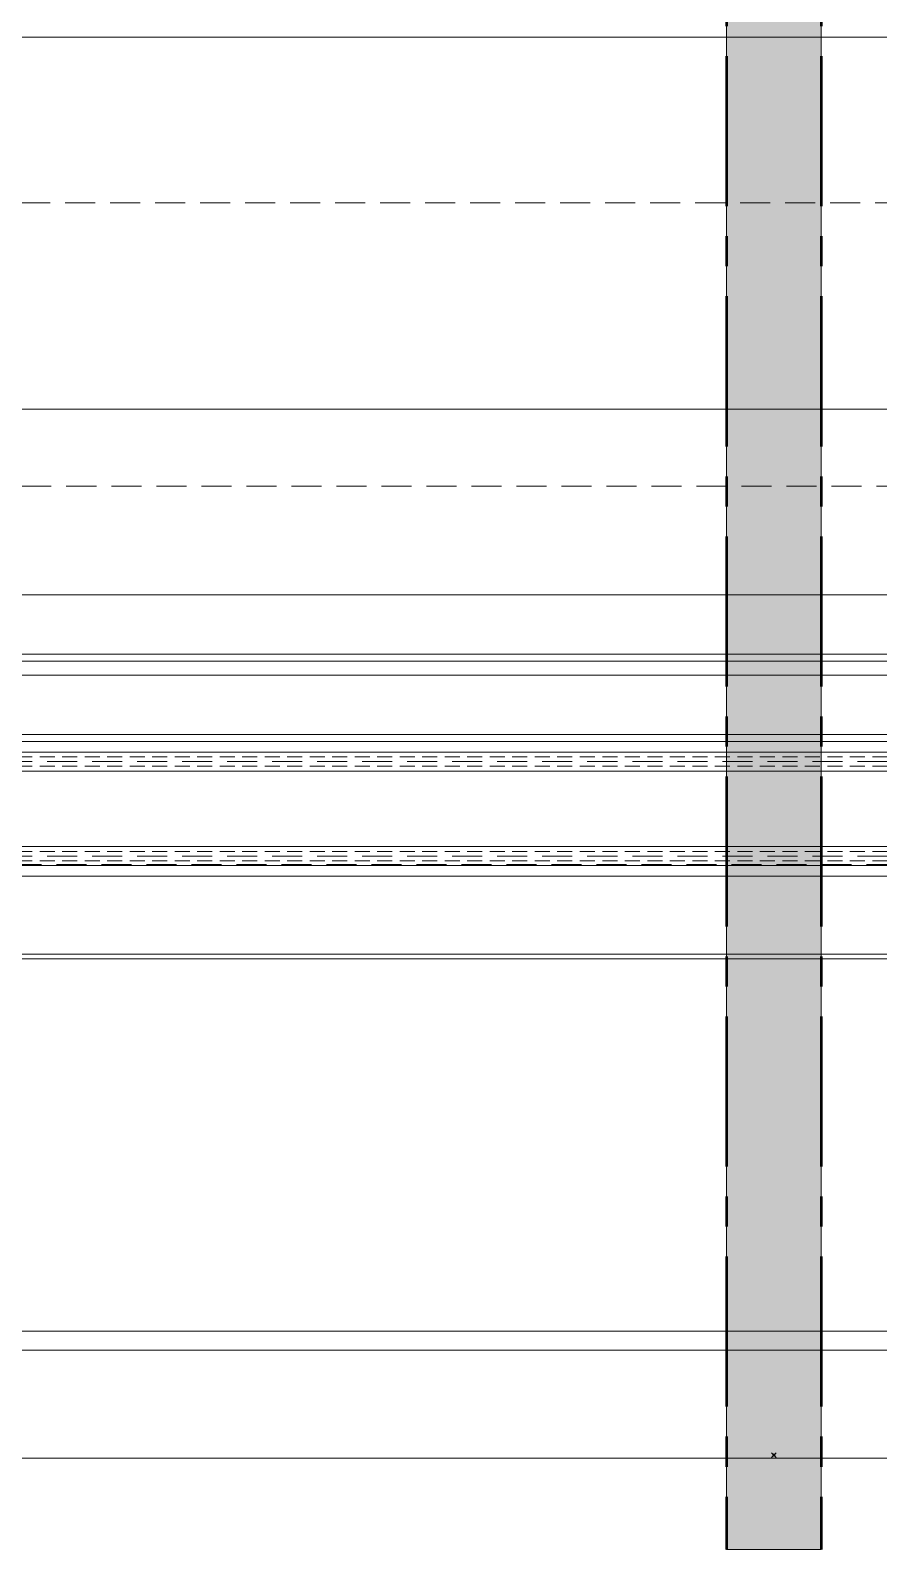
# Model space of a CAD drawing. Header units: millimetres. Extents: x -20000 to 230000, y -17405 to 24510.
# Drawn here: x 114842.6 to 115022.2, y -6097.1 to -5775.6 of the extents above; entities that cross this region are included whole.
import ezdxf
from ezdxf.enums import TextEntityAlignment as Align

# ---------------------------------------------------------------- set-up
doc = ezdxf.new("R2010")
doc.units = ezdxf.units.MM
doc.header["$PDMODE"] = 35
doc.header["$PDSIZE"] = 0.5
doc.linetypes.add('AXES', pattern=[50.8, 31.75, -6.35, 6.35, -6.35])
doc.linetypes.add('CACHE', pattern=[9.525, 6.35, -3.175])
doc.layers.get('0').update_dxf_attribs({"lineweight": 13})
doc.layers.add('0 - Invisible', color=43, linetype='Continuous', lineweight=0, plot=False)
for name, color, linetype, lineweight in [('1 - Axe', 1, 'AXES', 0), ('1 - INTERROMPU', 253, 'CACHE', 13), ('1 - PVC', 7, 'Continuous', 13), ('1 - Vitrage', 252, 'Continuous', 13)]:
    doc.layers.add(name, color=color, linetype=linetype, lineweight=lineweight)
doc.layers.add('1 - Cache', color=7, linetype='Continuous', lineweight=0, true_color=0xffffff)
doc.styles.get("Standard").update_dxf_attribs({"font": 'ARIALUNI.TTF'})

# ---------------------------------------------------------------- blocks, each defined once
blk = doc.blocks.new('*U899')
at = {"layer": '1 - PVC', "linetype": 'ByBlock'}
blk.add_lwpolyline([(-340, 118), (340, 118)], dxfattribs=at)
for tag, p in [('PA1', (-320, 123)), ('PA2', (320, 123))]:
    blk.add_attdef(tag, text='', height=4).set_placement(p, align=Align.MIDDLE_CENTER)
blk = doc.blocks.new('*U1055')
at = {"layer": '1 - PVC'}
for p, q in [((9, -1), (9, 478.02)), ((8, 472.02), (8, 5)), ((-51, 461.9), (-51, 15.12)), ((-38.5, 20), (-38.5, 457.02)), ((-37, 457.02), (-37, 20)), ((-8.5, 18), (-8.5, 459.02))]:
    blk.add_line(p, q, dxfattribs=at)
at = {"layer": '1 - Vitrage', "linetype": 'CACHE', "ltscale": 0.5}
for p, q in [((-33.75, 472.08), (-33.75, 4.94)), ((-31.75, 472.08), (-31.75, 4.94)), ((-13.75, 472.08), (-13.75, 4.94)), ((-11.75, 472.08), (-11.75, 4.94))]:
    blk.add_line(p, q, dxfattribs=at)
at = {"layer": '1 - Vitrage', "linetype": 'CACHE'}
for p, q in [((-32.75, 472.08), (-32.75, 4.94)), ((-12.75, 472.08), (-12.75, 4.94))]:
    blk.add_line(p, q, dxfattribs=at)
at = {"layer": '1 - Vitrage'}
for points in [[(-34.75, 472.08), (-30.75, 472.08), (-30.75, 4.94), (-34.75, 4.94)], [(-10.75, 472.08), (-14.75, 472.08), (-14.75, 4.94), (-10.75, 4.94)]]:
    blk.add_lwpolyline(points, close=True, dxfattribs=at)
blk = doc.blocks.new('*U1054')
at = {"layer": '1 - PVC'}
for p, q in [((15.12, 60), (595.88, 60)), ((591, 47.5), (20, 47.5)), ((20, 46), (591, 46))]:
    blk.add_line(p, q, dxfattribs=at)
blk = doc.blocks.new('*U840')
at = {"layer": '1 - PVC', "linetype": 'ByBlock'}
for p, q in [((737, 1.3), (8, 1.3)), ((6.9, -193.8), (738.1, -193.8)), ((738.1, -197.82), (6.9, -197.82)), ((15, -220.66), (730, -220.66))]:
    blk.add_line(p, q, dxfattribs=at)
blk = doc.blocks.new('*U810')
at = {"layer": '1 - Cache'}
blk.add_hatch(color=256, dxfattribs=at).paths.add_polyline_path([(-10, 20), (-10, -550), (10, -550), (10, 20)])
at = {"layer": '0 - Invisible'}
blk.add_lwpolyline([(-10, 20), (-10, -550), (10, -550), (10, 20)], close=True, dxfattribs=at)
blk.add_point((0, -530), dxfattribs=at)
at = {"layer": '1 - Axe', "lineweight": 50}
for p, q in [((-10, 20), (-10, -550)), ((10, 20), (10, -550))]:
    blk.add_line(p, q, dxfattribs=at)

msp = doc.modelspace()

# ---------------------------------------------------------------- linework, layer by layer
at = {"layer": '1 - INTERROMPU'}
msp.add_line((114610.04, -5952.07), (115390, -5952.07), dxfattribs=at)
msp.add_lwpolyline([(114610, -5852.07), (114650, -5852.07), (114650, -5812.07), (115350, -5812.07), (115350, -5852.07), (115390, -5852.07), (115390, -5872.07), (114610, -5872.07)], close=True, dxfattribs=at)

# ---------------------------------------------------------------- block references
for name, p in [('*U810', (115000, -5547.07)), ('*U899', (115000, -5895.07)), ('*U840', (114627.5, -5857.07)), ('*U1054', (114694.5, -5955.07))]:
    msp.add_blockref(name, p)
at = {"rotation": 270}
msp.add_blockref('*U1055', (114761.49, -5963.07), dxfattribs=at)

doc.saveas('drawing.dxf')
